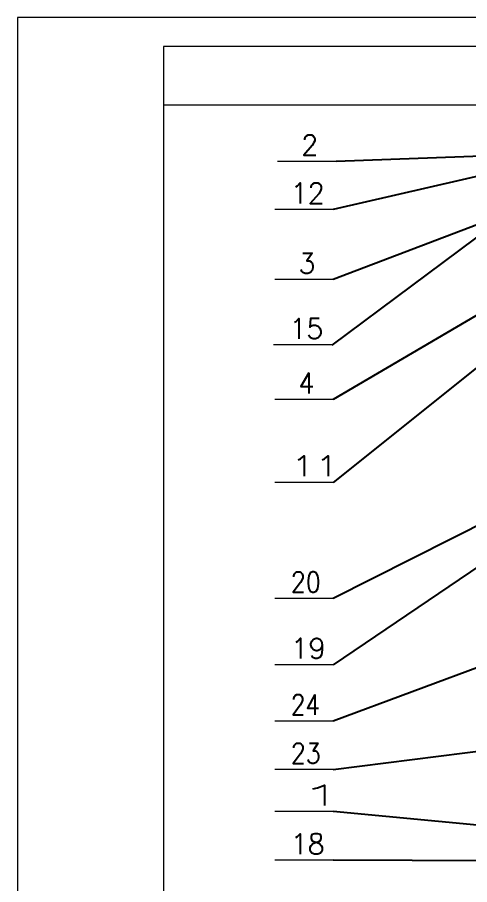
# Model space of a CAD drawing. Header units: millimetres. Extents: x 0 to 420, y 0 to 297.
# Drawn here: x 0 to 77.4, y 148.5 to 297 of the extents above; entities that cross this region are included whole.
import ezdxf

# ---------------------------------------------------------------- set-up
doc = ezdxf.new("R2010")
doc.units = ezdxf.units.MM
doc.layers.add('170', color=7, linetype='Continuous', true_color=0xffffff)
doc.layers.add('171', color=7, linetype='Continuous', true_color=0xffffff)
doc.styles.add('chinesef_fs', font='simplex.shx', dxfattribs={"bigfont": 'gbcbig.shx'})
doc.dimstyles.get("Standard").update_dxf_attribs({"dimtxt": 0.18, "dimasz": 0.18, "dimexe": 0.18, "dimexo": 0.0625, "dimgap": 0.09, "dimtad": 0, "dimtih": 1, "dimtoh": 1, "dimdec": 4, "dimzin": 0, "dimdsep": 46, "dimtxsty": 'Standard', "dimcen": 0.09, "dimadec": 0, "dimazin": 0, "dimtfac": 1, "dimtdec": 4, "dimtofl": 0, "dimtmove": 0, "dimatfit": 3, "dimfxl": 1, "dimtolj": 1, "dimtzin": 0, "dimarcsym": 0})

# ---------------------------------------------------------------- blocks, each defined once
blk = doc.blocks.new('GROUPED_GEOM5')
at = {"layer": '171', "color": 5, "lineweight": 13}
blk.add_line((54.06, 176.51), (44.06, 176.51), dxfattribs=at)
at = {"layer": '171', "color": 156, "lineweight": 13}
blk.add_line((54.06, 176.51), (54.06, 176.51), dxfattribs=at)
at = {"layer": '171', "color": 5, "linetype": 'Continuous', "lineweight": 13, "insert": (46.81, 177.56), "char_height": 3.5, "attachment_point": 7, "line_spacing_factor": 0.903614, "style": 'chinesef_fs'}
blk.add_mtext('\\W0.8250;24', dxfattribs=at)
blk = doc.blocks.new('GROUPED_GEOM6')
at = {"layer": '171', "color": 5, "lineweight": 13}
blk.add_line((54.06, 168.19), (44.06, 168.19), dxfattribs=at)
at = {"layer": '171', "color": 156, "lineweight": 13}
blk.add_line((54.06, 168.19), (54.06, 168.19), dxfattribs=at)
at = {"layer": '171', "color": 5, "linetype": 'Continuous', "lineweight": 13, "insert": (46.81, 169.24), "char_height": 3.5, "attachment_point": 7, "line_spacing_factor": 0.903614, "style": 'chinesef_fs'}
blk.add_mtext('\\W0.8493;23', dxfattribs=at)
blk = doc.blocks.new('GROUPED_GEOM9')
at = {"layer": '171', "color": 5, "lineweight": 13}
blk.add_line((54.06, 197.51), (44.06, 197.51), dxfattribs=at)
at = {"layer": '171', "color": 156, "lineweight": 13}
blk.add_line((54.06, 197.51), (54.06, 197.51), dxfattribs=at)
at = {"layer": '171', "color": 5, "linetype": 'Continuous', "lineweight": 13, "insert": (46.81, 198.56), "char_height": 3.5, "attachment_point": 7, "line_spacing_factor": 0.903614, "style": 'chinesef_fs'}
blk.add_mtext('\\W0.8493;20', dxfattribs=at)
blk = doc.blocks.new('GROUPED_GEOM10')
at = {"layer": '171', "color": 5, "lineweight": 13}
blk.add_line((54.06, 186.16), (44.06, 186.16), dxfattribs=at)
at = {"layer": '171', "color": 156, "lineweight": 13}
blk.add_line((54.06, 186.16), (54.06, 186.16), dxfattribs=at)
at = {"layer": '171', "color": 5, "linetype": 'Continuous', "lineweight": 13, "insert": (46.81, 187.21), "char_height": 3.5, "attachment_point": 7, "line_spacing_factor": 0.903614, "style": 'chinesef_fs'}
blk.add_mtext('\\W0.9957;19', dxfattribs=at)
blk = doc.blocks.new('GROUPED_GEOM11')
at = {"layer": '171', "color": 5, "lineweight": 13}
blk.add_line((54.06, 152.68), (44.06, 152.68), dxfattribs=at)
at = {"layer": '171', "color": 156, "lineweight": 13}
blk.add_line((54.06, 152.68), (54.06, 152.68), dxfattribs=at)
at = {"layer": '171', "color": 5, "linetype": 'Continuous', "lineweight": 13, "insert": (46.81, 153.73), "char_height": 3.5, "attachment_point": 7, "line_spacing_factor": 0.903614, "style": 'chinesef_fs'}
blk.add_mtext('\\W0.9625;18', dxfattribs=at)
blk = doc.blocks.new('GROUPED_GEOM14')
at = {"layer": '171', "color": 5, "lineweight": 13}
blk.add_line((53.82, 240.9), (43.82, 240.9), dxfattribs=at)
at = {"layer": '171', "color": 156, "lineweight": 13}
blk.add_line((53.82, 240.9), (53.82, 240.9), dxfattribs=at)
at = {"layer": '171', "color": 5, "linetype": 'Continuous', "lineweight": 13, "insert": (46.57, 241.95), "char_height": 3.5, "attachment_point": 7, "line_spacing_factor": 0.903614, "style": 'chinesef_fs'}
blk.add_mtext('\\W0.9625;15', dxfattribs=at)
blk = doc.blocks.new('GROUPED_GEOM15')
at = {"layer": '171', "color": 5, "lineweight": 13}
blk.add_line((54.06, 264.09), (44.06, 264.09), dxfattribs=at)
at = {"layer": '171', "color": 156, "lineweight": 13}
blk.add_line((54.06, 264.09), (54.06, 264.09), dxfattribs=at)
at = {"layer": '171', "color": 5, "linetype": 'Continuous', "lineweight": 13, "insert": (46.81, 265.14), "char_height": 3.5, "attachment_point": 7, "line_spacing_factor": 0.903614, "style": 'chinesef_fs'}
blk.add_mtext('\\W0.9625;12', dxfattribs=at)
blk = doc.blocks.new('GROUPED_GEOM16')
at = {"layer": '171', "color": 5, "lineweight": 13}
blk.add_line((54.06, 217.37), (44.06, 217.37), dxfattribs=at)
at = {"layer": '171', "color": 156, "lineweight": 13}
blk.add_line((54.06, 217.37), (54.06, 217.37), dxfattribs=at)
at = {"layer": '171', "color": 5, "linetype": 'Continuous', "lineweight": 13, "insert": (46.81, 218.42), "char_height": 3.5, "attachment_point": 7, "line_spacing_factor": 0.903614, "style": 'chinesef_fs'}
blk.add_mtext('\\W1.3750;11', dxfattribs=at)
blk = doc.blocks.new('GROUPED_GEOM23')
at = {"layer": '171', "color": 5, "lineweight": 13}
blk.add_line((54.06, 231.55), (44.06, 231.55), dxfattribs=at)
at = {"layer": '171', "color": 156, "lineweight": 13}
blk.add_line((54.06, 231.55), (54.06, 231.55), dxfattribs=at)
at = {"layer": '171', "color": 5, "linetype": 'Continuous', "lineweight": 13, "insert": (48.12, 232.61), "char_height": 3.5, "attachment_point": 7, "line_spacing_factor": 0.903614, "style": 'chinesef_fs'}
blk.add_mtext('\\W0.8969;4', dxfattribs=at)
blk = doc.blocks.new('GROUPED_GEOM24')
at = {"layer": '171', "color": 5, "lineweight": 13}
blk.add_line((54.06, 252.09), (44.06, 252.09), dxfattribs=at)
at = {"layer": '171', "color": 156, "lineweight": 13}
blk.add_line((54.06, 252.09), (54.06, 252.09), dxfattribs=at)
at = {"layer": '171', "color": 5, "linetype": 'Continuous', "lineweight": 13, "insert": (48.12, 253.14), "char_height": 3.5, "attachment_point": 7, "line_spacing_factor": 0.903614, "style": 'chinesef_fs'}
blk.add_mtext('\\W0.9609;3', dxfattribs=at)
blk = doc.blocks.new('GROUPED_GEOM25')
at = {"layer": '171', "color": 5, "lineweight": 13}
blk.add_line((54.54, 272.33), (44.54, 272.33), dxfattribs=at)
at = {"layer": '171', "color": 156, "lineweight": 13}
blk.add_line((54.54, 272.33), (54.54, 272.33), dxfattribs=at)
at = {"layer": '171', "color": 5, "linetype": 'Continuous', "lineweight": 13, "insert": (48.6, 273.38), "char_height": 3.5, "attachment_point": 7, "line_spacing_factor": 0.903614, "style": 'chinesef_fs'}
blk.add_mtext('\\W0.9609;2', dxfattribs=at)
blk = doc.blocks.new('GROUPED_GEOM26')
at = {"layer": '171', "color": 5, "lineweight": 13}
blk.add_line((54.06, 161), (44.06, 161), dxfattribs=at)
at = {"layer": '171', "color": 156, "lineweight": 13}
blk.add_line((54.06, 161), (54.06, 161), dxfattribs=at)
at = {"layer": '171', "color": 5, "linetype": 'Continuous', "lineweight": 13, "insert": (48.12, 162.05), "char_height": 3.5, "attachment_point": 7, "line_spacing_factor": 0.903614, "style": 'chinesef_fs'}
blk.add_mtext('\\W2.6906;1', dxfattribs=at)

msp = doc.modelspace()

# ---------------------------------------------------------------- linework, layer by layer
at = {"layer": '170', "color": 80, "linetype": 'Continuous', "lineweight": 13}
for p, q in [((420, 297), (0, 297)), ((0, 297), (0, 0))]:
    msp.add_line(p, q, dxfattribs=at)
at = {"layer": '170', "color": 80, "linetype": 'Continuous', "lineweight": 18}
for p, q in [((415, 292), (25, 292)), ((25, 292), (25, 5))]:
    msp.add_line(p, q, dxfattribs=at)
at = {"layer": '170', "color": 3, "linetype": 'Continuous', "lineweight": 13}
msp.add_line((25, 282), (81, 282), dxfattribs=at)

# ---------------------------------------------------------------- block references
at = {"layer": '171', "color": 5, "linetype": 'Continuous', "lineweight": 13}
for name in ['GROUPED_GEOM25', 'GROUPED_GEOM15', 'GROUPED_GEOM24', 'GROUPED_GEOM14', 'GROUPED_GEOM23', 'GROUPED_GEOM16', 'GROUPED_GEOM9', 'GROUPED_GEOM10', 'GROUPED_GEOM5', 'GROUPED_GEOM6', 'GROUPED_GEOM26', 'GROUPED_GEOM11']:
    msp.add_blockref(name, (0, 0), dxfattribs=at)

# ---------------------------------------------------------------- texts
at = {"layer": '170', "color": 5, "linetype": 'Continuous', "lineweight": 13, "insert": (52.818, 291.069), "char_height": 5, "attachment_point": 7, "rotation": 180, "line_spacing_factor": 0.903614, "style": 'chinesef_fs'}
msp.add_mtext('\\W1.0000;', dxfattribs=at)

# ---------------------------------------------------------------- leaders
at = {"layer": '171', "color": 156, "linetype": 'Continuous', "lineweight": 13}
for points in [[(143, 275.578), (54.541, 272.329)], [(82.5, 270.672), (54.059, 264.089)], [(113.75, 266.672), (54.059, 231.554)], [(82.134, 261.984), (53.818, 240.896)], [(80, 261.969), (54.059, 252.088)], [(109.025, 261.422), (54.059, 217.367)], [(112.956, 226.04), (54.059, 186.156)], [(110.356, 225.871), (54.059, 197.506)], [(115.689, 199.415), (54.059, 176.509)], [(111.25, 175.422), (54.059, 168.186)], [(111.344, 155.594), (54.059, 160.998)], [(113.75, 152.422), (54.059, 152.676)]]:
    msp.add_leader(points, dimstyle='Standard', override={"dimasz": 0.3}, dxfattribs=at)

doc.saveas('drawing.dxf')
